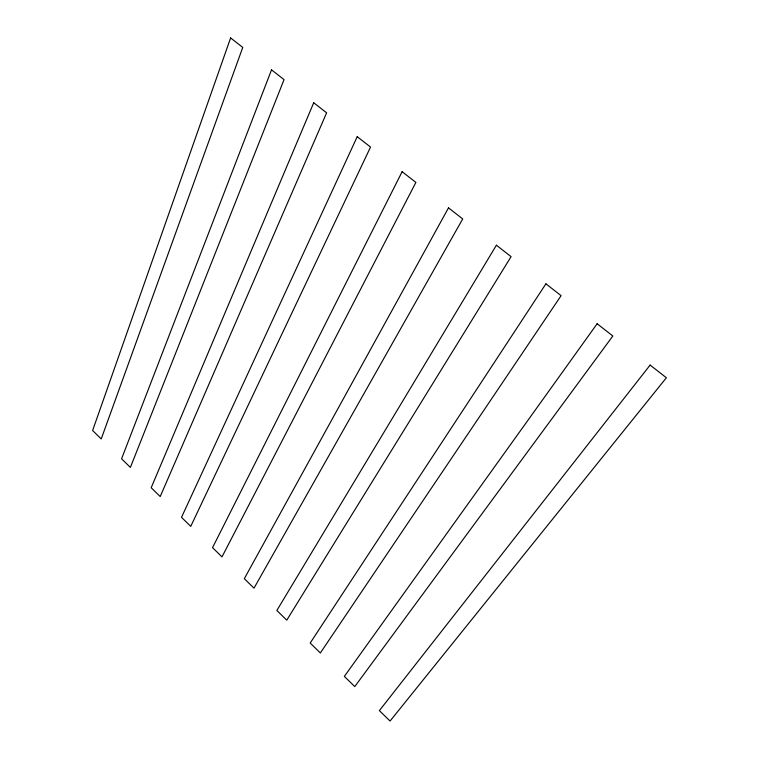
<?xml version="1.0" encoding="UTF-8"?>
<svg xmlns="http://www.w3.org/2000/svg" width="759" height="759" viewBox="0 0 759 759"><rect width="100%" height="100%" fill="white"/><g stroke="black" fill="none" stroke-linecap="round" stroke-linejoin="round"><path stroke-width="1.14" d="M230.613 37.95L92.617 430.514L101.232 438.93L242.757 47.419L230.613 37.95M271.523 69.856L121.573 458.797L130.387 467.411L284.046 79.619L271.523 69.856M313.714 102.75L151.193 487.733L160.215 496.547L326.626 112.816L313.714 102.75M357.223 136.677L181.515 517.344L190.746 526.366L370.544 147.066L357.223 136.677M402.128 171.695L212.539 547.656L221.998 556.888L415.885 182.416L402.128 171.695M448.503 207.852L244.313 578.69L253.999 588.149L462.705 218.934L448.503 207.852M496.405 245.204L276.855 610.473L286.769 620.16L511.082 256.656L496.405 245.204M545.92 283.819L310.194 643.044L320.355 652.968L561.1 295.659L545.92 283.819M597.134 323.751L344.358 676.411L354.776 686.582L612.836 336L597.134 323.751M650.121 365.079L379.386 710.623L390.06 721.05L666.383 377.754L650.121 365.079"/></g></svg>
